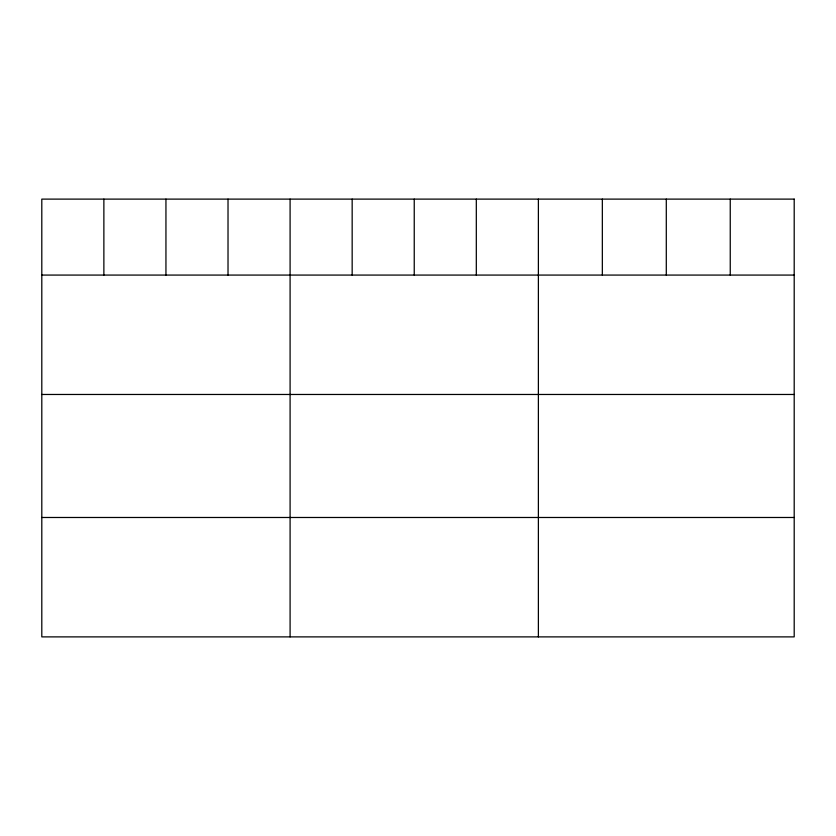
<?xml version="1.0" encoding="UTF-8"?>
<svg xmlns="http://www.w3.org/2000/svg" width="836" height="836" viewBox="0 0 836 836"><rect width="100%" height="100%" fill="white"/><g stroke="black" fill="none" stroke-linecap="round" stroke-linejoin="round"><path stroke-width="1.25" d="M41.8 275.075L794.2 275.075M41.8 394.467L794.2 394.467M41.8 517.484L794.2 517.484M730.246 199.114L730.246 275.075M666.292 199.114L666.292 275.075M602.338 199.114L602.338 275.075M538.384 199.114L538.384 636.886M476.311 199.114L476.311 275.075M414.238 199.114L414.238 275.075M352.165 199.114L352.165 275.075M290.092 199.114L290.092 636.886M228.019 199.114L228.019 275.075M165.946 199.114L165.946 275.075M103.873 199.114L103.873 275.075M794.2 199.114L41.8 199.114L41.8 636.886L794.2 636.886L794.2 199.114"/></g></svg>
